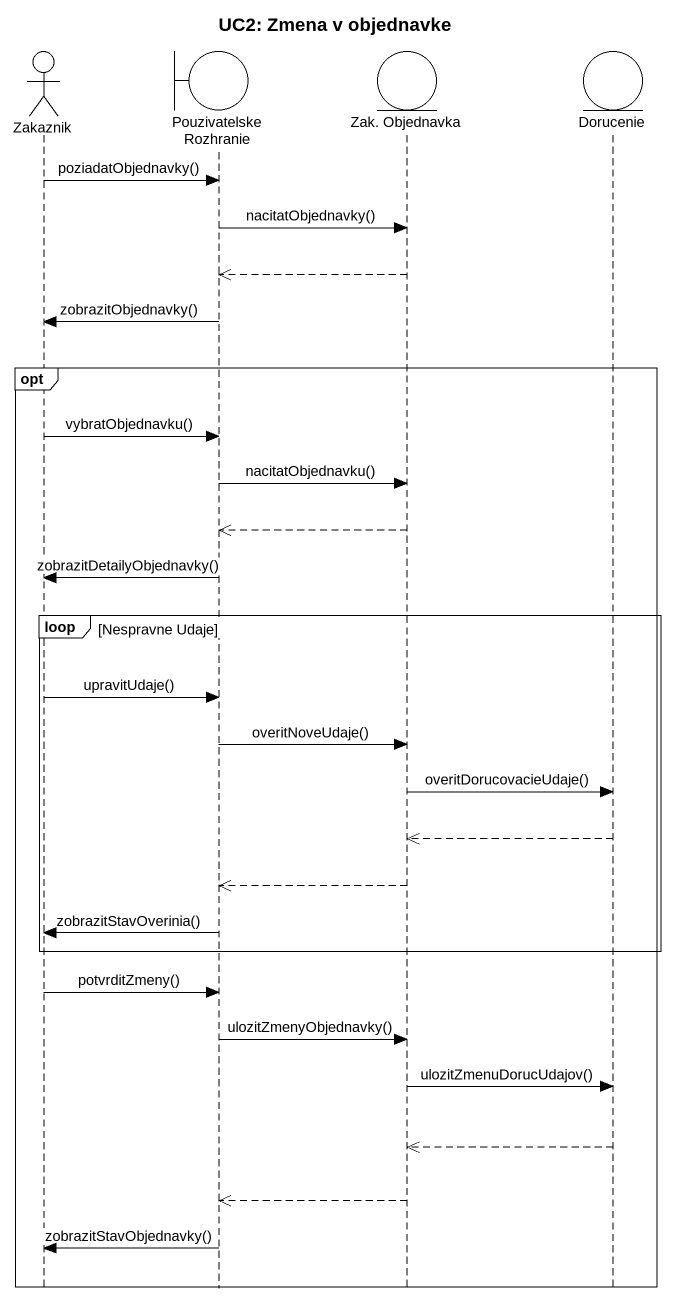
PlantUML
@startuml
title UC2: Zmena v objednavke
hide footbox
actor Zakaznik
boundary "Pouzivatelske Rozhranie" as Pouzivatelske_Rozhranie
entity "Zak. Objednavka" as Zak_Objednavka
entity Dorucenie

Zakaznik -> Pouzivatelske_Rozhranie : poziadatObjednavky()
Pouzivatelske_Rozhranie -> Zak_Objednavka : nacitatObjednavky()
Zak_Objednavka -->> Pouzivatelske_Rozhranie
Pouzivatelske_Rozhranie -> Zakaznik : zobrazitObjednavky()
opt
  Zakaznik -> Pouzivatelske_Rozhranie : vybratObjednavku()
  Pouzivatelske_Rozhranie -> Zak_Objednavka : nacitatObjednavku()
  Zak_Objednavka -->> Pouzivatelske_Rozhranie
  Pouzivatelske_Rozhranie -> Zakaznik : zobrazitDetailyObjednavky()
  loop Nespravne Udaje
    Zakaznik -> Pouzivatelske_Rozhranie : upravitUdaje()
    Pouzivatelske_Rozhranie -> Zak_Objednavka : overitNoveUdaje()
    Zak_Objednavka -> Dorucenie : overitDorucovacieUdaje()
    Dorucenie -->> Zak_Objednavka
    Zak_Objednavka -->> Pouzivatelske_Rozhranie
    Pouzivatelske_Rozhranie -> Zakaznik : zobrazitStavOverinia()
  end
  Zakaznik -> Pouzivatelske_Rozhranie : potvrditZmeny()
  Pouzivatelske_Rozhranie -> Zak_Objednavka : ulozitZmenyObjednavky()
  Zak_Objednavka -> Dorucenie : ulozitZmenuDorucUdajov()
  Dorucenie -->> Zak_Objednavka
  Zak_Objednavka -->> Pouzivatelske_Rozhranie
  Pouzivatelske_Rozhranie -> Zakaznik : zobrazitStavObjednavky()
end
@enduml
